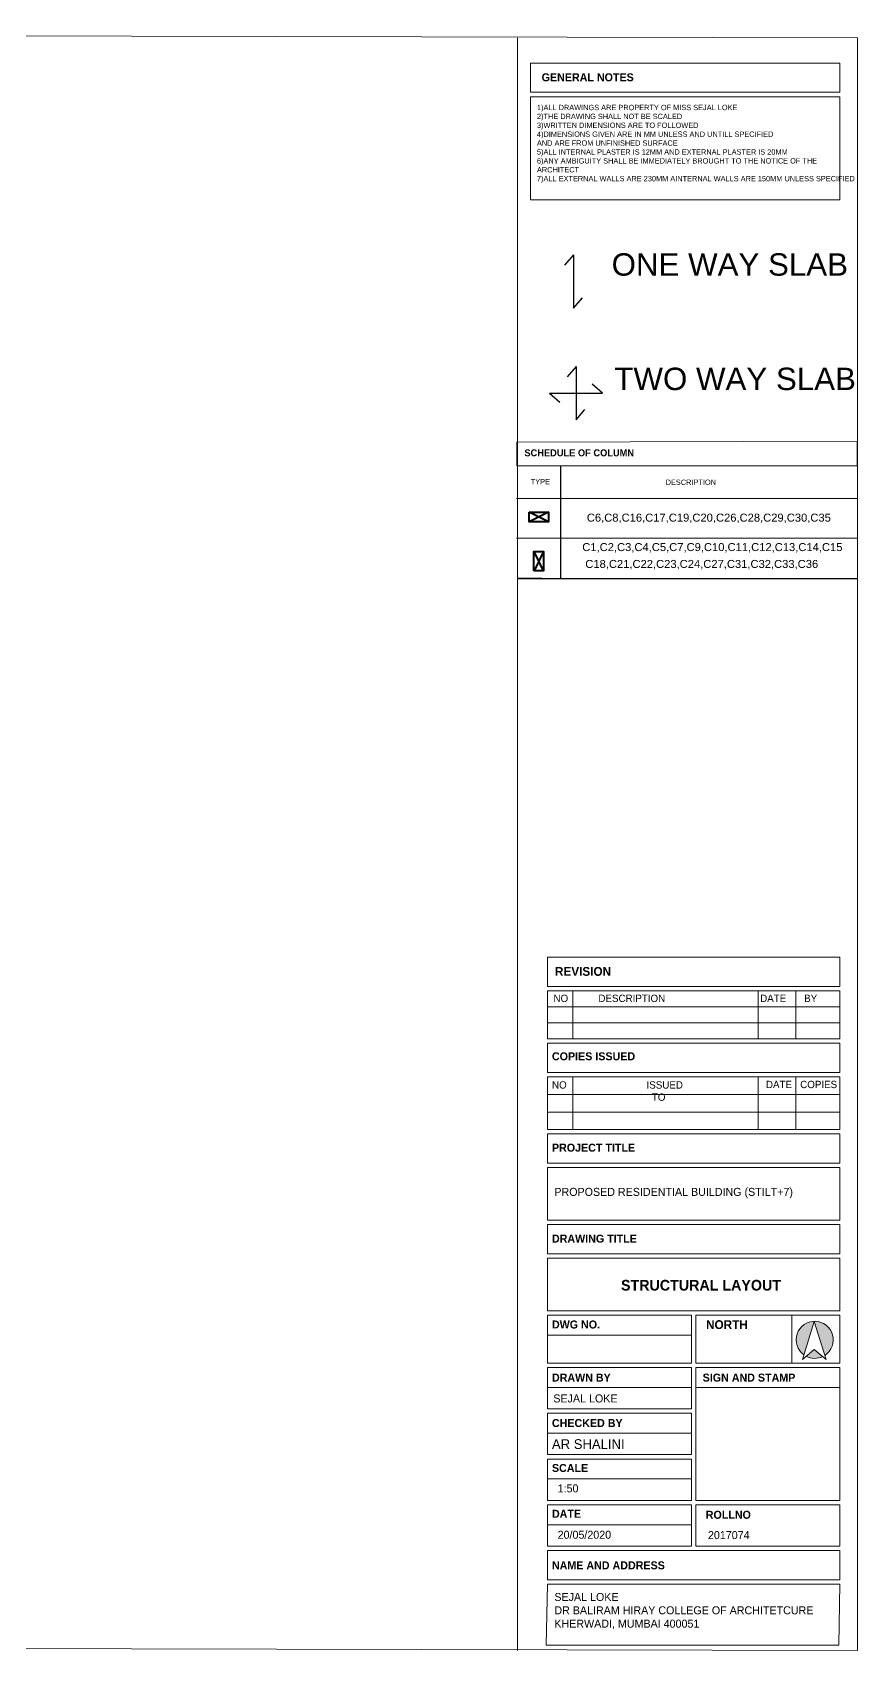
# Model space of a CAD drawing. Header units: millimetres. Extents: x -1932176 to 78768, y -1967 to 1266654.
# Drawn here: x -375588 to -360108, y 472157 to 502497 of the extents above; entities that cross this region are included whole.
import ezdxf

# ---------------------------------------------------------------- set-up
doc = ezdxf.new("R2010")
doc.units = ezdxf.units.MM
doc.layers.add('column', color=7, linetype='Continuous')
for name, color, linetype, lineweight in [('exterior', 255, 'Continuous', 25), ('GH', 7, 'Continuous', 20), ('Layer2', 7, 'Continuous', 5), ('SHEET', 7, 'Continuous', 13)]:
    doc.layers.add(name, color=color, linetype=linetype, lineweight=lineweight)
doc.styles.add('20 scale', font='ARIALN.TTF', dxfattribs={"height": 0.2})
doc.styles.get("Standard").update_dxf_attribs({"font": 'arial.ttf'})

msp = doc.modelspace()

# ---------------------------------------------------------------- hatches: boundary and pattern name
at = {"layer": 'SHEET', "linetype": 'ByBlock', "lineweight": 20, "transparency": 33554687}
h = msp.add_hatch(color=0, dxfattribs=at)
h.dxf.hatch_style = 1
h.paths.add_polyline_path([(-360921.86425, 478328.5532), (-360724.20573, 477692.97863, 3.231701641), (-361116.687, 477702.09711)])
h.paths.add_polyline_path([(-360921.86425, 477805.06238), (-361073.55011, 477675.6184, 0.2347967333), (-360764.23114, 477670.5432)])

# ---------------------------------------------------------------- linework, layer by layer
at = {"color": 0}
for p, q in [((-365438.64095, 498323.50287), (-365605.14095, 498129.50287)), ((-365438.64095, 498323.50287), (-365438.64095, 497325.50287)), ((-365438.64095, 497325.50287), (-365272.14095, 497519.50287)), ((-365390.99061, 496230.64232), (-365557.49061, 496036.64232)), ((-365390.99061, 496230.64232), (-365390.99061, 495232.64232)), ((-364891.99061, 495731.64232), (-365085.99061, 495898.14232)), ((-365889.99061, 495731.64232), (-364891.99061, 495731.64232)), ((-365889.99061, 495731.64232), (-365695.99061, 495565.14232)), ((-365390.99061, 495232.64232), (-365224.49061, 495426.64232))]:
    msp.add_line(p, q, dxfattribs=at)
at = {"linetype": 'ByBlock', "transparency": 16777216}
msp.add_line((-365679.22738, 494372.38469), (-365679.22738, 492259.65908), dxfattribs=at)
at = {"color": 244, "ltscale": 30, "true_color": 0x991b1e}
msp.add_line((-366025.13146, 492259.65908), (-366494.81178, 492259.65908), dxfattribs=at)
at = {"ltscale": 30}
msp.add_line((-366494.81178, 492259.65908), (-360115.36862, 492259.65908), dxfattribs=at)
at = {"layer": 'column', "linetype": 'ByBlock', "lineweight": 20, "transparency": 16777216}
msp.add_line((-366268.71953, 493503.08081), (-366268.71953, 493323.08081), dxfattribs=at)
at = {"layer": 'column', "color": 0, "linetype": 'ByBlock', "lineweight": 40, "transparency": 16777216}
msp.add_lwpolyline([(-366268.71953, 493503.08081), (-365908.71953, 493503.08081), (-365908.71953, 493323.08081), (-366268.71953, 493323.08081)], close=True, dxfattribs=at)
at = {"layer": 'column', "color": 0, "lineweight": 40, "transparency": 16777216}
msp.add_lwpolyline([(-366179.88779, 492402.90191), (-366179.88779, 492762.90191), (-365999.88779, 492762.90191), (-365999.88779, 492402.90191)], close=True, dxfattribs=at)
at = {"layer": 'GH', "linetype": 'ByBlock', "lineweight": 40, "transparency": 16777216}
for p, q in [((-365907.27031, 493503.08081), (-366267.27031, 493323.08081)), ((-365907.27031, 493323.08081), (-366267.27031, 493503.08081)), ((-365998.43857, 492402.90191), (-366178.43857, 492762.90191)), ((-365998.43857, 492762.90191), (-366178.43857, 492402.90191))]:
    msp.add_line(p, q, dxfattribs=at)
at = {"layer": 'Layer2', "linetype": 'ByBlock', "lineweight": 9, "transparency": 16777216}
for p, q in [((-366509.04564, 493759.65908), (-360115.36862, 493759.65908)), ((-366509.04564, 493014.41422), (-360115.36862, 493014.41422))]:
    msp.add_line(p, q, dxfattribs=at)
msp.add_lwpolyline([(-366502.83682, 494372.38469), (-360115.36862, 494372.38469), (-360115.36862, 494835.15217), (-366502.83682, 494811.37331)], close=True, dxfattribs=at)
at = {"layer": 'SHEET'}
msp.add_line((-366487.62982, 502394.80151), (-366487.62982, 472157.13199), dxfattribs=at)
at = {"layer": 'SHEET', "color": 18, "linetype": 'ByBlock', "lineweight": 9, "true_color": 0x000000}
for p, q in [((-360441.49777, 501372.95738), (-360441.49777, 501921.66292)), ((-360441.49777, 499358.88159), (-360441.49777, 501290.65154)), ((-366243.1502, 499358.88159), (-360441.49777, 499358.88159))]:
    msp.add_line(p, q, dxfattribs=at)
at = {"layer": 'SHEET', "color": 18, "linetype": 'Continuous', "lineweight": 9, "ltscale": 50, "true_color": 0x000000}
msp.add_line((-366243.1502, 501372.95738), (-360756.09476, 501372.95738), dxfattribs=at)
at = {"layer": 'SHEET', "color": 18, "linetype": 'Continuous', "lineweight": 9, "ltscale": 2.5, "true_color": 0x000000}
for p, q in [((-360756.09476, 501290.65154), (-366243.1502, 501290.65154)), ((-360441.49777, 501290.65154), (-366243.1502, 501290.65154)), ((-360441.49777, 485159.88459), (-360441.49777, 484623.73111)), ((-360441.49777, 484611.17904), (-360441.49777, 485159.88459)), ((-365928.55321, 484528.87321), (-360441.49777, 484528.87321)), ((-365928.55321, 484528.87321), (-365928.55321, 483625.35735)), ((-365449.64733, 484528.87321), (-365449.64733, 483625.35735)), ((-361972.98532, 484528.87321), (-361972.98532, 483625.35735)), ((-361269.36471, 484528.87321), (-361269.36471, 483625.35735)), ((-360441.49777, 484528.87321), (-360441.49777, 483625.35735)), ((-365928.55321, 484227.70126), (-360441.49777, 484227.70126)), ((-365928.55321, 483926.5293), (-360441.49777, 483926.5293)), ((-360441.49777, 483625.35735), (-365928.55321, 483625.35735)), ((-360441.49777, 483543.05152), (-360441.49777, 482994.34597)), ((-365928.55321, 481926.21845), (-365928.55321, 482912.04014)), ((-365928.55321, 482912.04014), (-360441.49777, 482912.04014)), ((-365449.64733, 482912.04014), (-365449.64733, 481926.21845)), ((-361972.98532, 482912.04014), (-361972.98532, 481926.21845)), ((-361269.36471, 482912.04014), (-361269.36471, 481926.21845)), ((-360441.49777, 482912.04014), (-360441.49777, 481926.21845)), ((-365928.55321, 482583.43291), (-360441.49777, 482583.43291)), ((-365928.55321, 482254.82568), (-360441.49777, 482254.82568)), ((-360441.49777, 481926.21845), (-365928.55321, 481926.21845)), ((-363226.17841, 477547.05349), (-363226.17841, 478445.63481)), ((-363143.87258, 477547.05349), (-363143.87258, 478445.63481)), ((-361340.07909, 478445.63481), (-361340.07909, 477547.05349)), ((-363226.17841, 476689.62308), (-363226.17841, 477464.74766)), ((-363143.87258, 474974.76225), (-363143.87258, 477464.74766)), ((-363226.17841, 475832.19266), (-363226.17841, 476607.31725)), ((-363226.17841, 474974.76225), (-363226.17841, 475749.88683)), ((-363226.17841, 474117.33184), (-363226.17841, 474892.45642)), ((-363143.87258, 474974.76225), (-360441.49777, 474974.76225)), ((-363143.87258, 474117.33184), (-363143.87258, 474892.45642)), ((-363143.87258, 474892.45642), (-360441.49777, 474892.45642)), ((-363143.87258, 474117.33184), (-360441.49777, 474117.33184))]:
    msp.add_line(p, q, dxfattribs=at)
at = {"layer": 'SHEET', "linetype": 'ByBlock', "lineweight": 20}
for p, q in [((-361143.48056, 477615.94195), (-360921.86425, 478328.5532)), ((-360700.24795, 477615.94195), (-360921.86425, 478328.5532)), ((-361143.48056, 477615.94195), (-360921.86425, 477805.06238)), ((-360700.24795, 477615.94195), (-360921.86425, 477805.06238))]:
    msp.add_line(p, q, dxfattribs=at)
at = {"layer": 'SHEET'}
msp.add_lwpolyline([(-403699.81744, 502496.60425), (-360108.18666, 502394.80151), (-360108.18666, 472157.13199), (-403699.81744, 472258.93473)], close=True, dxfattribs=at)
at = {"layer": 'SHEET', "color": 18, "linetype": 'Continuous', "lineweight": 9, "ltscale": 2.5, "true_color": 0x000000}
for points in [[(-360441.49777, 501372.95738), (-366243.1502, 501372.95738), (-366243.1502, 501921.66292), (-360441.49777, 501921.66292)], [(-366243.1502, 499358.88159), (-366243.1502, 501290.65154)], [(-360441.49777, 484611.17904), (-365928.55321, 484611.17904), (-365928.55321, 485159.88459), (-360441.49777, 485159.88459)], [(-364049.23672, 483543.05152), (-365928.55321, 483543.05152)], [(-365928.55321, 482994.34597), (-365928.55321, 483543.05152)], [(-360441.49777, 482994.34597), (-365928.55321, 482994.34597), (-365928.55321, 483543.05152), (-360441.49777, 483543.05152)], [(-365928.55321, 481926.21845), (-365928.55321, 482912.04014)], [(-360441.49777, 481843.91262), (-365928.55321, 481843.91262)], [(-365928.55321, 481295.20707), (-365928.55321, 481843.91262)], [(-365928.55321, 480227.07954), (-365928.55321, 481212.90124)], [(-360441.49777, 480144.77371), (-365928.55321, 480144.77371)], [(-365928.55321, 479596.06817), (-365928.55321, 480144.77371)], [(-365928.55321, 478527.94064), (-365928.55321, 479513.76234)], [(-363226.17841, 478071.167), (-365928.55321, 478071.167), (-365928.55321, 478445.63481), (-363226.17841, 478445.63481)], [(-363143.87258, 478445.63481), (-360441.49777, 478445.63481)], [(-360441.49777, 478445.63481), (-360441.49777, 477547.05349)], [(-363226.17841, 477547.05349), (-365928.55321, 477547.05349), (-365928.55321, 478071.167), (-363226.17841, 478071.167)], [(-360441.49777, 477547.05349), (-363143.87258, 477547.05349)], [(-363226.17841, 477090.27985), (-365928.55321, 477090.27985), (-365928.55321, 477464.74766), (-363226.17841, 477464.74766)], [(-363143.87258, 477464.74766), (-360441.49777, 477464.74766)], [(-360441.49777, 477464.74766), (-360441.49777, 474974.76225)], [(-363226.17841, 476689.62308), (-365928.55321, 476689.62308), (-365928.55321, 477090.27985), (-363226.17841, 477090.27985)], [(-363143.87258, 477090.27985), (-360441.49777, 477090.27985)], [(-363226.17841, 476232.84944), (-365928.55321, 476232.84944), (-365928.55321, 476607.31725), (-363226.17841, 476607.31725)], [(-363226.17841, 475832.19266), (-365928.55321, 475832.19266), (-365928.55321, 476232.84944), (-363226.17841, 476232.84944)], [(-363226.17841, 475375.41903), (-365928.55321, 475375.41903), (-365928.55321, 475749.88683), (-363226.17841, 475749.88683)], [(-363226.17841, 474974.76225), (-365928.55321, 474974.76225), (-365928.55321, 475375.41903), (-363226.17841, 475375.41903)], [(-363226.17841, 474517.98861), (-365928.55321, 474517.98861), (-365928.55321, 474892.45642), (-363226.17841, 474892.45642)], [(-360441.49777, 474892.45642), (-360441.49777, 474117.33184)], [(-363226.17841, 474117.33184), (-365928.55321, 474117.33184), (-365928.55321, 474517.98861), (-363226.17841, 474517.98861)], [(-360441.49777, 474035.02601), (-365928.55321, 474035.02601)]]:
    msp.add_lwpolyline(points, dxfattribs=at)
for points in [[(-365928.55321, 481843.91262), (-360441.49777, 481843.91262), (-360441.49777, 481295.20707), (-365928.55321, 481295.20707)], [(-365928.55321, 481212.90124), (-360441.49777, 481212.90124), (-360441.49777, 480227.07954), (-365928.55321, 480227.07954)], [(-365928.55321, 480144.77371), (-360441.49777, 480144.77371), (-360441.49777, 479596.06817), (-365928.55321, 479596.06817)], [(-365928.55321, 479513.76234), (-360441.49777, 479513.76234), (-360441.49777, 478527.94064), (-365928.55321, 478527.94064)], [(-365928.55321, 474035.02601), (-360441.49777, 474035.02601), (-360441.49777, 473486.32046), (-365928.55321, 473486.32046)], [(-365928.55321, 473404.01463), (-360441.49777, 473404.01463), (-360462.83026, 472259.13914), (-365949.8857, 472259.13914)]]:
    msp.add_lwpolyline(points, close=True, dxfattribs=at)
at = {"layer": 'SHEET', "linetype": 'ByBlock', "lineweight": 20}
for start, end in [(303.056834927, 234.281348043), (242.632966002, 295.487021519)]:
    msp.add_arc((-360913.78471, 477984.27165), 347.55116, start, end, dxfattribs=at)

# ---------------------------------------------------------------- texts
at = {"color": 252, "ltscale": 30}
for s, p in [('ONE WAY SLAB', (-364722.83565, 497934.93029)), ('TWO WAY SLAB', (-364671.87601, 495790.34888))]:
    msp.add_text(s, height=420.0082862, dxfattribs=at).set_placement(p)
at = {"transparency": 16777216, "insert": (-366358.80518, 494678.47559), "char_height": 130, "attachment_point": 1}
msp.add_mtext_dynamic_manual_height_columns('{\\fCentury Gothic|b1|i0|c0|p34;SCHEDULE OF COLUMN}', width=3849.7581024, gutter_width=1065.26846, heights=[0], dxfattribs=at)
at = {"layer": 'exterior', "linetype": 'ByBlock', "lineweight": 20, "transparency": 16777216}
for s, p in [('C6,C8,C16,C17,C19,C20,C26,C28,C29,C30,C35', (-365187.86551, 493323.68634)), ('C1,C2,C3,C4,C5,C7,C9,C10,C11,C12,C13,C14,C15', (-365273.37822, 492771.62353)), ('C18,C21,C22,C23,C24,C27,C31,C32,C33,C36', (-365216.35513, 492455.5018))]:
    msp.add_text(s, height=150, dxfattribs=at).set_placement(p)
at = {"layer": 'Layer2', "linetype": 'ByBlock', "lineweight": 9, "transparency": 16777216, "char_height": 100, "attachment_point": 1}
for s, insert in [('{\\fCentury Gothic|b0|i0|c0|p34;TYPE}', (-366239.55488, 494123.07025)), ('{\\fCentury Gothic|b0|i0|c0|p34;DESCRIPTION}', (-363709.03685, 494112.27593))]:
    msp.add_mtext(s, dxfattribs=dict(at, insert=insert))
at = {"layer": 'SHEET', "linetype": 'ByBlock', "lineweight": 20, "attachment_point": 1}
for s, width, insert, char_height in [('{\\fCentury Gothic|b1|i0|c0|p34;GENERAL NOTES}', 2437.1509055, (-366035.2112, 501729.38517), 150), ('{\\fCentury Gothic|b1|i0|c0|p34;COPIES ISSUED}', 2437.1509055, (-365842.4072, 483374.8926), 150), ('{\\fCentury Gothic|b1|i0|c0|p34;PROJECT TITLE}', 2437.1509055, (-365842.4072, 481661.55802), 150), ('{\\fCentury Gothic|b0|i0|c0|p34;PROPOSED RESIDENTIAL BUILDING (STILT+7)}', 4907.5748606, (-365796.91689, 480832.74263), 150), ('{\\fCentury Gothic|b1|i0|c0|p34;DRAWING TITLE}', 2437.1509055, (-365842.4072, 479956.53373), 150), ('{\\fCentury Gothic|b1|i0|c0|p34;STRUCTURAL LAYOUT}', 4907.5748606, (-364547.09236, 479108.08388), 200), ('{\\fCentury Gothic|b1|i0|c0|p34;DWG NO.}', 2437.1509055, (-365842.4072, 478346.61359), 150), ('{\\fCentury Gothic|b1|i0|c0|p34;DRAWN BY}', 2437.1509055, (-365842.4072, 477350.89529), 150), ('{\\fCentury Gothic|b1|i0|c0|p34;SIGN AND STAMP}', 2437.1509055, (-363015.19365, 477350.89529), 150), ('{\\fCentury Gothic|b1|i0|c0|p34;CHECKED BY}', 2437.1509055, (-365842.4072, 476498.96307), 150), ('{\\fCentury Gothic|b1|i0|c0|p34;SCALE}', 2437.1509055, (-365842.4072, 475656.45241), 150), ('{\\fCentury Gothic|b1|i0|c0|p34;DATE}', 2437.1509055, (-365842.4072, 474797.54114), 150), ('{\\fCentury Gothic|b1|i0|c0|p34;ROLLNO}', 2437.1509055, (-362957.44385, 474779.01693), 150), ('{\\fCentury Gothic|b1|i0|c0|p34;NAME AND ADDRESS}', 2437.1509055, (-365842.4072, 473831.19026), 150), ('{\\fCentury Gothic|b0|i0|c0|p34;SEJAL LOKE\\PDR BALIRAM HIRAY COLLEGE OF ARCHITETCURE \\PKHERWADI, MUMBAI 400051}', 4907.5748606, (-365796.91689, 473238.23124), 150)]:
    msp.add_mtext_dynamic_manual_height_columns(s, width=width, gutter_width=57.3737, heights=[0], dxfattribs=dict(at, insert=insert, char_height=char_height))
at = {"layer": 'SHEET', "color": 18, "linetype": 'ByBlock', "lineweight": 9, "true_color": 0x000000, "insert": (-366123.64553, 501138.04683), "char_height": 100, "attachment_point": 1}
msp.add_mtext_dynamic_manual_height_columns('{\\fCentury Gothic|b0|i0|c0|p34;1)ALL DRAWINGS ARE PROPERTY OF MISS SEJAL LOKE\\P2)THE DRAWING SHALL NOT BE SCALED \\P3)WRITTEN DIMENSIONS ARE TO FOLLOWED \\P4)DIMENSIONS GIVEN ARE IN MM UNLESS AND UNTILL SPECIFIED \\PAND ARE FROM UNFINISHED SURFACE \\P5)ALL INTERNAL PLASTER IS 12MM AND EXTERNAL PLASTER IS 20MM\\P6)ANY AMBIGUITY SHALL BE IMMEDIATELY BROUGHT TO THE NOTICE OF THE ARCHITECT \\P7)ALL EXTERNAL WALLS ARE 230MM AINTERNAL WALLS ARE 150MM UNLESS SPECIFIED}', width=5543.582225, gutter_width=57.3737, heights=[0], dxfattribs=at)
at = {"layer": 'SHEET', "color": 18, "linetype": 'Continuous', "lineweight": 9, "ltscale": 50, "true_color": 0x000000, "attachment_point": 1, "style": '20 scale'}
for s, width, heights, insert, char_height in [('{\\fCentury Gothic|b1|i0|c0|p34;REVISION  }', 66.4831048, [6.59764], (-365785.49288, 484973.19547), 164.6116632), ('\\pi-135.47;{\\fCentury Gothic|b0|i0|c0|p34;NO}', 8.7279214, [4.14976], (-365677.23727, 484455.40062), 137.176386), ('\\pi-565.24;{\\fCentury Gothic|b0|i0|c0|p34;DESCRIPTION}', 34.9161875, [4.14976], (-364405.79699, 484455.40062), 137.176386), ('\\pi-215.3;{\\fCentury Gothic|b0|i0|c0|p34;DATE}', 12.8232824, [4.14976], (-361721.66938, 484455.40062), 137.176386), ('\\pi-93.109;{\\fCentury Gothic|b0|i0|c0|p34;BY}', 13.5326087, [4.14976], (-361018.04877, 484455.40062), 137.176386), ('\\pi-135.47;{\\fCentury Gothic|b0|i0|c0|p34;NO}', 8.7279214, [4.14976], (-365705.64431, 482831.52623), 137.176386), ('\\pi-215.3;{\\fCentury Gothic|b0|i0|c0|p34;DATE}', 12.8232824, [4.14976], (-361613.09951, 482840.35074), 137.176386), ('\\pi-319.39;{\\fCentury Gothic|b0|i0|c0|p34;COPIES}', 13.5326087, [4.14976], (-360866.47758, 482840.35074), 137.176386), ('{\\fCentury Gothic|b1|i0|c0|p34;NORTH}', 30.7331048, [4.78312], (-362951.24648, 478351.89811), 164.6116632), ('{\\fCentury Gothic|b0|i0|c0|p34;SEJAL LOKE}', 2212.0658659, [4.78312], (-365816.54056, 476960.48347), 150), ('{\\fCentury Gothic|b0|i0|c0|p34;AR SHALINI }', 2212.0658659, [4.78312], (-365842.38372, 476120.82755), 183.4829289), ('{\\fCentury Gothic|b0|i0|c0|p34;1:50}', 30.7331048, [4.78312], (-365735.57922, 475274.10329), 150), ('{\\fCentury Gothic|b0|i0|c0|p34;20/05/2020}', 1240.2372357, [4.78312], (-365735.57922, 474405.04197), 150), ('{\\fCentury Gothic|b0|i0|c0|p34;2017074}', 689.9624133, [4.78312], (-362916.14183, 474398.78466), 150)]:
    msp.add_mtext_dynamic_manual_height_columns(s, width=width, gutter_width=1125, heights=heights, dxfattribs=dict(at, insert=insert, char_height=char_height))
at = {"layer": 'SHEET', "color": 18, "linetype": 'Continuous', "lineweight": 9, "ltscale": 50, "true_color": 0x000000}
note = msp.add_mtext_dynamic_manual_height_columns('\\pi-271.72;{\\fCentury Gothic|b0|i0|c0|p34;ISSUED }', width=34.9161875, gutter_width=430.8795, heights=[4.14976, 0], dxfattribs=dict(at, insert=(-364434.20403, 482831.52623), char_height=137.176386, attachment_point=1, style='20 scale'))
for column, words in zip(note.columns.linked_columns, ['\\pi-99.249;{\\fCentury Gothic|b0|i0|c0|p34;TO}']):
    column.text = words

doc.saveas('drawing.dxf')
